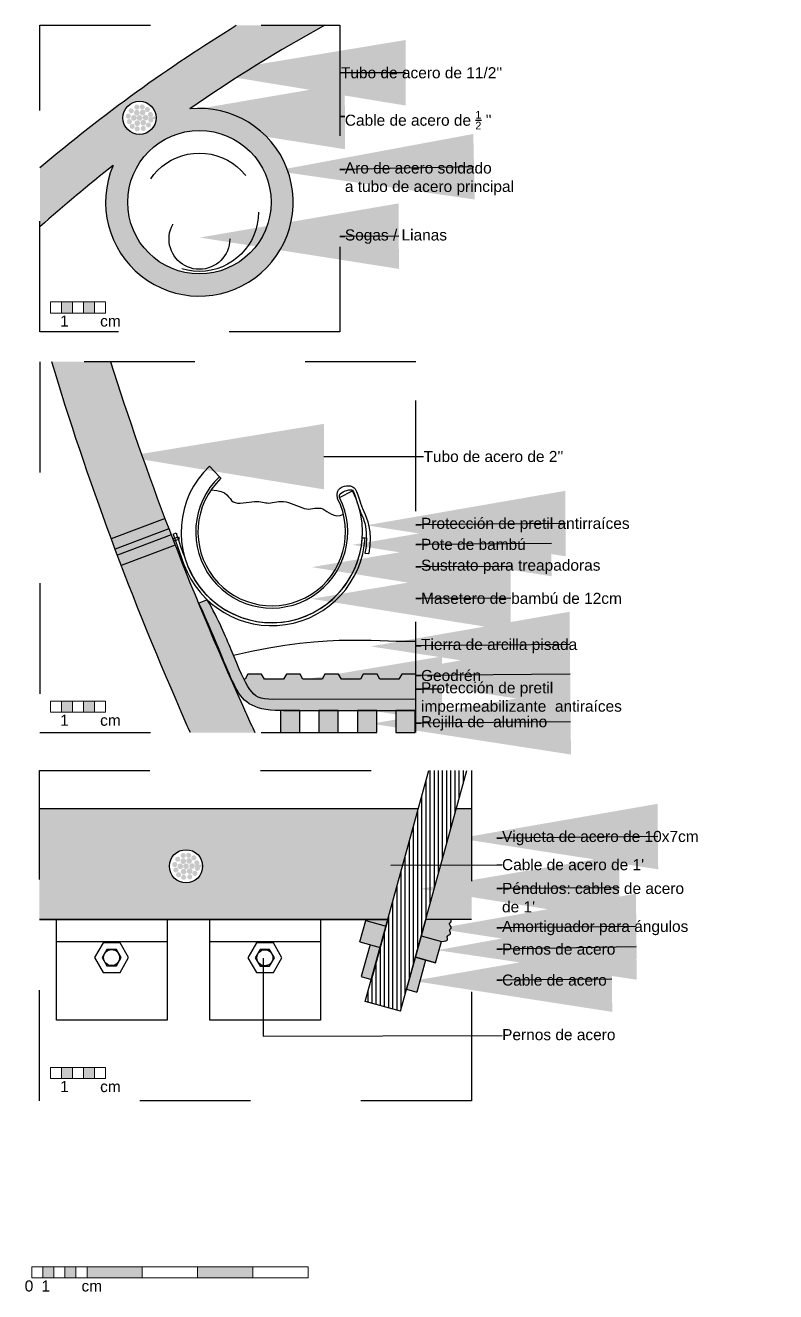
# Model space of a CAD drawing. Header units: metres. Extents: x 10 to 239, y 2 to 253.
# Drawn here: x 179.123 to 179.802, y 174.734 to 175.878 of the extents above; entities that cross this region are included whole.
import ezdxf
from ezdxf import colors
from ezdxf.entities.mleader import LeaderData, LeaderLine
from ezdxf.math import Vec2, Vec3

# ---------------------------------------------------------------- set-up
doc = ezdxf.new("R2010")
doc.units = ezdxf.units.M
doc.header["$MEASUREMENT"] = 0
doc.linetypes.add('ACAD_ISO02W100', pattern=[15, 12, -3])
doc.linetypes.add('ACAD_ISO03W100', pattern=[30, 12, -18])
for name, color, linetype in [('-nombres', 253, 'Continuous'), ('1', 7, 'Continuous'), ('1CERCA', 252, 'Continuous'), ('1gris', 254, 'Continuous'), ('1punt detalle', 7, 'Continuous')]:
    doc.layers.add(name, color=color, linetype=linetype)
doc.styles.get("Standard").update_dxf_attribs({"font": 'arial.ttf'})

msp = doc.modelspace()

# ---------------------------------------------------------------- hatches: boundary and pattern name
at = {"layer": '1', "true_color": 0xc7c8ca}
h = msp.add_hatch(color=9, dxfattribs=at)
h.dxf.hatch_style = 1
edge = h.paths.add_edge_path()
edge.add_spline(control_points=[(179.27218, 175.80266), (179.31229, 175.83041), (179.35314, 175.85557), (179.39425, 175.87814)], knot_values=[1.2610795, 1.2610795, 1.2610795, 1.2610795, 1.3196369, 1.3196369, 1.3196369, 1.3196369], degree=3, periodic=0)
edge.add_line((179.39425, 175.87814), (179.3143, 175.87814))
edge.add_spline(control_points=[(179.3143, 175.87814), (179.25357, 175.84089), (179.19387, 175.79807), (179.13664, 175.74968)], knot_values=[0.6264764, 0.6264764, 0.6264764, 0.6264764, 0.7110456, 0.7110456, 0.7110456, 0.7110456], degree=3, periodic=0)
edge.add_line((179.13664, 175.74968), (179.13664, 175.69597))
edge.add_spline(control_points=[(179.13664, 175.69597), (179.15831, 175.71532), (179.1804, 175.73381), (179.20281, 175.75145)], knot_values=[1.3537932, 1.3537932, 1.3537932, 1.3537932, 1.3873554, 1.3873554, 1.3873554, 1.3873554], degree=3, periodic=0)
edge.add_arc((179.28088, 175.71829), 0.08482, 156.984, 455.89057)
h.paths.add_polyline_path([(179.24179, 175.7945, -1), (179.21179, 175.7945, -1)], flags=16)
h.paths.add_polyline_path([(179.23616, 175.80205, -0.9586359), (179.23174, 175.80074, -0.1400336), (179.23213, 175.79939, -0.2841167), (179.23093, 175.79697, -0.5740248), (179.23475, 175.79474, -0.5027716), (179.23145, 175.79229, -0.2626018), (179.23268, 175.7901, -0.1113263), (179.23272, 175.78897, -0.8139005), (179.23714, 175.78805, -1), (179.23253, 175.78805, -0.1126634), (179.23247, 175.78908, -0.3197218), (179.23013, 175.78724, -0.415474), (179.23245, 175.78494, -1), (179.22784, 175.78494, -0.4528981), (179.23013, 175.78753, -0.4252456), (179.22726, 175.78986, -0.4743042), (179.22469, 175.78684, -0.4117613), (179.22697, 175.78453, -1), (179.22236, 175.78453, -0.4497743), (179.22469, 175.78708, -0.4117613), (179.22215, 175.78964, -0.5710772), (179.22578, 175.79215, -0.3027806), (179.22418, 175.7945, -1), (179.21906, 175.79449, -0.6439332), (179.22303, 175.79694, -0.2683581), (179.22174, 175.79916, -0.4374686), (179.22428, 175.80194, -0.4166317), (179.22196, 175.80424, -1.0671248), (179.22688, 175.80432, -1.0157387), (179.23149, 175.8044, -0.4109168), (179.22937, 175.80194, -0.2917389), (179.23189, 175.80083, -0.1400336), (179.23155, 175.80205, -1)], flags=0)
h.paths.add_polyline_path([(179.23893, 175.79755, -1), (179.23432, 175.79755, -1)], flags=0)
h.paths.add_polyline_path([(179.23937, 175.79256, -1), (179.23476, 175.79256, -1)], flags=0)
h.paths.add_polyline_path([(179.22155, 175.80088, -1), (179.21694, 175.80088, -1)], flags=0)
h.paths.add_polyline_path([(179.21895, 175.79607, -1), (179.21434, 175.79607, -1)], flags=0)
h.paths.add_polyline_path([(179.3457, 175.71829, -1), (179.21606, 175.71829, -1)], flags=16)
h.paths.add_polyline_path([(179.2199, 175.79117, -1), (179.21528, 175.79117, -1)], flags=0)
h.paths.add_polyline_path([(179.2224, 175.78686, -1), (179.21778, 175.78686, -1)], flags=0)
h.paths.add_polyline_path([(179.33432, 175.70929, -1), (179.22745, 175.70929, -1)], flags=0)
h.paths.add_polyline_path([(179.30833, 175.68513, -1), (179.25344, 175.68513, -1)], flags=0)
h = msp.add_hatch(color=9, dxfattribs=at)
h.dxf.hatch_style = 1
h.paths.add_polyline_path([(179.22196, 175.80424, 1), (179.22657, 175.80424, 1)])
h.paths.add_polyline_path([(179.21694, 175.80088, 1), (179.22155, 175.80088, 1)])
h.paths.add_polyline_path([(179.21434, 175.79607, 1), (179.21895, 175.79607, 1)])
h.paths.add_polyline_path([(179.2199, 175.79117, 1), (179.21528, 175.79117, 1)])
h.paths.add_polyline_path([(179.21906, 175.79449, 1), (179.22418, 175.79449, 1)])
h.paths.add_polyline_path([(179.21778, 175.78686, 1), (179.2224, 175.78686, 1)])
h.paths.add_polyline_path([(179.22697, 175.78453, 1), (179.22236, 175.78453, 1)])
h.paths.add_polyline_path([(179.22215, 175.78964, 1), (179.22727, 175.78964, 1)])
h.paths.add_polyline_path([(179.22784, 175.78494, 1), (179.23245, 175.78494, 1)])
h.paths.add_polyline_path([(179.23145, 175.79229, -0.0628146), (179.23086, 175.79255, 0.5027716), (179.22756, 175.7901, 1), (179.23268, 175.7901, 0.2626018)])
h.paths.add_polyline_path([(179.22423, 175.7945, 1), (179.22935, 175.7945, 1)])
h.paths.add_polyline_path([(179.22174, 175.79916, 1), (179.22687, 175.79916, 1)])
h.paths.add_polyline_path([(179.23213, 175.79939, 1), (179.227, 175.79939, 1)])
h.paths.add_polyline_path([(179.23149, 175.8044, 1), (179.22688, 175.8044, 1)])
h.paths.add_polyline_path([(179.23155, 175.80205, 1), (179.23616, 175.80205, 1)])
h.paths.add_polyline_path([(179.22962, 175.79474, 0.2626018), (179.23086, 175.79255, -0.0628146), (179.23145, 175.79229, 0.5027716), (179.23475, 175.79474, 1)])
h.paths.add_polyline_path([(179.23432, 175.79755, 1), (179.23893, 175.79755, 1)])
h.paths.add_polyline_path([(179.23476, 175.79256, 1), (179.23937, 175.79256, 1)])
h.paths.add_polyline_path([(179.23253, 175.78805, 1), (179.23714, 175.78805, 1)])
h = msp.add_hatch(color=9, dxfattribs=at)
h.dxf.hatch_style = 1
edge = h.paths.add_edge_path()
edge.add_spline(control_points=[(179.31978, 175.26381), (179.27136, 175.3713), (179.2319, 175.47475), (179.20057, 175.57421)], knot_values=[1.9301346, 1.9301346, 1.9301346, 1.9301346, 2, 2, 2, 2], degree=3, periodic=0)
edge.add_line((179.20057, 175.57421), (179.14733, 175.57421))
edge.add_spline(control_points=[(179.14733, 175.57421), (179.17884, 175.46944), (179.21911, 175.3605), (179.26904, 175.24737)], knot_values=[0, 0, 0, 0, 0.0726196, 0.0726196, 0.0726196, 0.0726196], degree=3, periodic=0)
edge.add_spline(control_points=[(179.26904, 175.24737), (179.27026, 175.24461), (179.27148, 175.24184), (179.27271, 175.23908)], knot_values=[-0.0017735, -0.0017735, -0.0017735, -0.0017735, 0, 0, 0, 0], degree=3, periodic=0)
edge.add_line((179.27271, 175.23908), (179.33105, 175.23908))
edge.add_spline(control_points=[(179.33105, 175.23908), (179.32977, 175.24184), (179.3285, 175.24461), (179.32724, 175.24737)], knot_values=[2.0035547, 2.0035547, 2.0035547, 2.0035547, 2.0053435, 2.0053435, 2.0053435, 2.0053435], degree=3, periodic=0)
edge.add_spline(control_points=[(179.32724, 175.24737), (179.32473, 175.25286), (179.32224, 175.25834), (179.31978, 175.26381)], knot_values=[2, 2, 2, 2, 2.0035547, 2.0035547, 2.0035547, 2.0035547], degree=3, periodic=0)
at = {"layer": '1', "lineweight": 0, "ltscale": 0.002}
h = msp.add_hatch(color=8, dxfattribs=at)
h.dxf.hatch_style = 1
edge = h.paths.add_edge_path()
edge.add_spline(control_points=[(179.31163, 175.30899), (179.31099, 175.31055), (179.31032, 175.31217), (179.30473, 175.3258), (179.29853, 175.34076), (179.28801, 175.35907)], knot_values=[1.4045631, 1.4045631, 1.4045631, 1.4045631, 1.47418, 1.47418, 1.9729568, 1.9729568, 1.9729568, 1.9729568], degree=3, periodic=0)
edge.add_line((179.28801, 175.35907), (179.28051, 175.35602))
edge.add_spline(control_points=[(179.28051, 175.35602), (179.29754, 175.31902), (179.31223, 175.27561), (179.32751, 175.25908), (179.35425, 175.25908)], knot_values=[0, 0, 0, 0, 0.976627, 1.976627, 1.976627, 1.976627, 1.976627], degree=3, periodic=0)
edge.add_line((179.35425, 175.25908), (179.37164, 175.25908))
edge.add_line((179.37164, 175.25908), (179.47666, 175.25908))
edge.add_line((179.47666, 175.25908), (179.47666, 175.26918))
edge.add_line((179.47666, 175.26918), (179.34778, 175.26908))
edge.add_spline(control_points=[(179.34778, 175.26908), (179.33487, 175.26908), (179.33132, 175.27151), (179.3247, 175.28047), (179.32293, 175.28355), (179.32105, 175.28737)], knot_values=[0, 0, 0, 0, 0.73709, 0.73709, 1.0082366, 1.0082366, 1.0082366, 1.0082366], degree=3, periodic=0)
edge.add_spline(control_points=[(179.32105, 175.28737), (179.31829, 175.29296), (179.31529, 175.3001), (179.31163, 175.30899)], knot_values=[1.0082366, 1.0082366, 1.0082366, 1.0082366, 1.4045631, 1.4045631, 1.4045631, 1.4045631], degree=3, periodic=0)
at = {"layer": '1', "lineweight": 0, "ltscale": 0.002, "true_color": 0x636466}
h = msp.add_hatch(color=251, dxfattribs=at)
h.dxf.hatch_style = 1
edge = h.paths.add_edge_path()
edge.add_line((179.47666, 175.29128), (179.47635, 175.29182))
edge.add_line((179.47635, 175.29182), (179.46396, 175.29182))
edge.add_line((179.46396, 175.29182), (179.46141, 175.28737))
edge.add_line((179.46141, 175.28737), (179.4441, 175.28737))
edge.add_line((179.4441, 175.28737), (179.44155, 175.29182))
edge.add_line((179.44155, 175.29182), (179.42916, 175.29182))
edge.add_line((179.42916, 175.29182), (179.42662, 175.28737))
edge.add_line((179.42662, 175.28737), (179.4093, 175.28737))
edge.add_line((179.4093, 175.28737), (179.40676, 175.29182))
edge.add_line((179.40676, 175.29182), (179.39437, 175.29182))
edge.add_line((179.39437, 175.29182), (179.39183, 175.28737))
edge.add_line((179.39183, 175.28737), (179.37451, 175.28737))
edge.add_line((179.37451, 175.28737), (179.37197, 175.29182))
edge.add_line((179.37197, 175.29182), (179.35957, 175.29182))
edge.add_line((179.35957, 175.29182), (179.35703, 175.28737))
edge.add_line((179.35703, 175.28737), (179.33971, 175.28737))
edge.add_line((179.33971, 175.28737), (179.33717, 175.29182))
edge.add_line((179.33717, 175.29182), (179.32478, 175.29182))
edge.add_line((179.32478, 175.29182), (179.32224, 175.28737))
edge.add_line((179.32224, 175.28737), (179.32105, 175.28737))
edge.add_spline(control_points=[(179.32105, 175.28737), (179.32293, 175.28355), (179.3247, 175.28047), (179.33132, 175.27151), (179.33487, 175.26908), (179.34778, 175.26908)], knot_values=[0, 0, 0, 0, 0.2711467, 0.2711467, 1.0082366, 1.0082366, 1.0082366, 1.0082366], degree=3, periodic=0)
edge.add_line((179.34778, 175.26908), (179.47666, 175.26918))
edge.add_line((179.47666, 175.26918), (179.47666, 175.29128))
at = {"layer": '1', "true_color": 0xc7c8ca}
h = msp.add_hatch(color=9, dxfattribs=at)
h.dxf.hatch_style = 1
h.paths.add_polyline_path([(179.37164, 175.25908), (179.35425, 175.25908), (179.35425, 175.23908), (179.37164, 175.23908)])
h.paths.add_polyline_path([(179.40644, 175.25908), (179.38904, 175.25908), (179.38904, 175.23908), (179.40644, 175.23908)])
h.paths.add_polyline_path([(179.44123, 175.25908), (179.42383, 175.25908), (179.42383, 175.23908), (179.44123, 175.23908)])
h.paths.add_polyline_path([(179.47602, 175.25908), (179.45863, 175.25908), (179.45863, 175.23908), (179.47602, 175.23908)])
at = {"layer": '1'}
h = msp.add_hatch(dxfattribs=at)
h.set_pattern_fill('ANSI31', color=256, scale=0.03, angle=45)
h.set_pattern_definition([(90, (-44206.117857, -8912.9923257), (-0.00375, 0), [])])
h.paths.add_polyline_path([(179.43094, 174.99617), (179.46275, 174.98738), (179.52279, 175.20469), (179.48855, 175.20469)])
at = {"layer": '1', "true_color": 0xc7c8ca}
h = msp.add_hatch(color=9, dxfattribs=at)
h.dxf.hatch_style = 1
h.paths.add_polyline_path([(179.13621, 175.17013), (179.13621, 175.07013), (179.45137, 175.07013), (179.479, 175.17013)])
h.paths.add_polyline_path([(179.2838, 175.11828, -1), (179.2538, 175.11828, -1)], flags=16)
h.paths.add_polyline_path([(179.27677, 175.11634, -1), (179.28138, 175.11634, -1)], flags=0)
h.paths.add_polyline_path([(179.27633, 175.12133, -1), (179.28094, 175.12133, -1)], flags=0)
h.paths.add_polyline_path([(179.27454, 175.11183, -1), (179.27915, 175.11183, -1)], flags=0)
h.paths.add_polyline_path([(179.27375, 175.12452, -0.1400336), (179.27414, 175.12317, -0.2841167), (179.27293, 175.12076, -0.5740248), (179.27676, 175.11852, -0.5027716), (179.27345, 175.11607, -0.2626018), (179.27469, 175.11388, -1.0586562), (179.26927, 175.11364, -0.4743042), (179.26669, 175.11062, -0.4117613), (179.26898, 175.10831, -1), (179.26437, 175.10831, -0.4497743), (179.2667, 175.11086, -0.4117613), (179.26416, 175.11342, -0.5710772), (179.26779, 175.11593, -0.3027806), (179.26619, 175.11828, -1), (179.26107, 175.11827, -0.6439332), (179.26504, 175.12072, -0.2683581), (179.26375, 175.12294, -0.4374686), (179.26629, 175.12572, -0.4166317), (179.26397, 175.12802, -1.0671248), (179.26889, 175.1281, -1.0157387), (179.2735, 175.12818, -0.4109168), (179.27138, 175.12572, -0.2917389), (179.2739, 175.12462, -0.1400336), (179.27355, 175.12583, -1), (179.27817, 175.12583, -0.9586359)], flags=0)
h.paths.add_polyline_path([(179.27446, 175.10872, -1), (179.26985, 175.10872, -1)], flags=0)
h.paths.add_polyline_path([(179.25979, 175.11064, -1), (179.2644, 175.11064, -1)], flags=0)
h.paths.add_polyline_path([(179.25895, 175.12466, -1), (179.26356, 175.12466, -1)], flags=0)
h.paths.add_polyline_path([(179.25729, 175.11495, -1), (179.2619, 175.11495, -1)], flags=0)
h.paths.add_polyline_path([(179.25635, 175.11985, -1), (179.26096, 175.11985, -1)], flags=0)
h.paths.add_polyline_path([(179.52704, 175.17013), (179.51324, 175.17013), (179.48561, 175.07013), (179.52704, 175.07013)])
h = msp.add_hatch(color=9, dxfattribs=at)
h.dxf.hatch_style = 1
h.paths.add_polyline_path([(179.26858, 175.12802, 1), (179.26397, 175.12802, 1)])
h.paths.add_polyline_path([(179.26888, 175.12294, 1), (179.26375, 175.12294, 1)])
h.paths.add_polyline_path([(179.26356, 175.12466, 1), (179.25895, 175.12466, 1)])
h.paths.add_polyline_path([(179.26096, 175.11985, 1), (179.25635, 175.11985, 1)])
h.paths.add_polyline_path([(179.26107, 175.11827, 1), (179.26619, 175.11827, 1)])
h.paths.add_polyline_path([(179.25729, 175.11495, 1), (179.2619, 175.11495, 1)])
h.paths.add_polyline_path([(179.2644, 175.11064, 1), (179.25979, 175.11064, 1)])
h.paths.add_polyline_path([(179.26928, 175.11342, 1), (179.26416, 175.11342, 1)])
h.paths.add_polyline_path([(179.26437, 175.10831, 1), (179.26898, 175.10831, 1)])
h.paths.add_polyline_path([(179.26985, 175.10872, 1), (179.27446, 175.10872, 1)])
h.paths.add_polyline_path([(179.27454, 175.11183, 1), (179.27915, 175.11183, 1)])
h.paths.add_polyline_path([(179.27345, 175.11607, -0.0628146), (179.27287, 175.11633, 0.5027716), (179.26957, 175.11388, 1), (179.27469, 175.11388, 0.2626018)])
h.paths.add_polyline_path([(179.27136, 175.11828, 1), (179.26624, 175.11828, 1)])
h.paths.add_polyline_path([(179.27163, 175.11852, 0.2626018), (179.27287, 175.11633, -0.0628146), (179.27345, 175.11607, 0.5027716), (179.27676, 175.11852, 1)])
h.paths.add_polyline_path([(179.27677, 175.11634, 1), (179.28138, 175.11634, 1)])
h.paths.add_polyline_path([(179.27633, 175.12133, 1), (179.28094, 175.12133, 1)])
h.paths.add_polyline_path([(179.27817, 175.12583, 1), (179.27355, 175.12583, 1)])
h.paths.add_polyline_path([(179.26901, 175.12317, 1), (179.27414, 175.12317, 1)])
h.paths.add_polyline_path([(179.26889, 175.12818, 1), (179.2735, 175.12818, 1)])
h = msp.add_hatch(color=9, dxfattribs=at)
h.dxf.hatch_style = 1
h.paths.add_polyline_path([(179.49991, 175.05033), (179.48154, 175.05541), (179.47622, 175.03613), (179.49459, 175.03105)])
h.paths.add_polyline_path([(179.46823, 175.00721), (179.47741, 175.00468), (179.4854, 175.03359), (179.47622, 175.03613)])
h.paths.add_polyline_path([(179.42723, 175.01854), (179.43642, 175.016), (179.44441, 175.04492), (179.43522, 175.04746)])
h.paths.add_polyline_path([(179.44441, 175.04492), (179.44973, 175.0642), (179.43136, 175.06927), (179.42604, 175.04999)])
h = msp.add_hatch(color=9, dxfattribs=at)
h.dxf.hatch_style = 1
edge = h.paths.add_edge_path()
edge.add_spline(control_points=[(179.49991, 175.05033), (179.50732, 175.05038), (179.50268, 175.05577), (179.50989, 175.05669), (179.50556, 175.06129), (179.51039, 175.06213), (179.50498, 175.0674), (179.50944, 175.06752), (179.50856, 175.07013)], knot_values=[0, 0, 0, 0, 1, 2, 3, 4, 5, 5.8322059, 5.8322059, 5.8322059, 5.8322059], degree=3, periodic=0)
edge.add_line((179.50856, 175.07013), (179.48561, 175.07013))
edge.add_line((179.48561, 175.07013), (179.48154, 175.05541))
edge.add_line((179.48154, 175.05541), (179.49991, 175.05033))
h.paths.add_polyline_path([(179.44973, 175.0642), (179.45137, 175.07013), (179.43139, 175.07013), (179.43136, 175.06927)])
at = {"layer": '1', "lineweight": 0, "ltscale": 0.002}
h = msp.add_hatch(color=256, dxfattribs=at)
h.dxf.hatch_style = 1
h.paths.add_polyline_path([(179.14927, 174.75632), (179.13927, 174.75632), (179.13927, 174.74632), (179.14927, 174.74632)])
h.paths.add_polyline_path([(179.16927, 174.75632), (179.15927, 174.75632), (179.15927, 174.74632), (179.16927, 174.74632)])
h = msp.add_hatch(color=256, dxfattribs=at)
h.dxf.hatch_style = 1
h.paths.add_polyline_path([(179.22927, 174.75632), (179.17927, 174.75632), (179.17927, 174.74632), (179.22927, 174.74632)])
h.paths.add_polyline_path([(179.32927, 174.75632), (179.27927, 174.75632), (179.27927, 174.74632), (179.32927, 174.74632)])
at = {"layer": '1CERCA', "lineweight": 0, "ltscale": 0.002, "true_color": 0x636466}
h = msp.add_hatch(color=251, dxfattribs=at)
h.dxf.hatch_style = 1
h.paths.add_polyline_path([(179.16611, 175.6282), (179.15611, 175.6282), (179.15611, 175.6182), (179.16611, 175.6182)])
h.paths.add_polyline_path([(179.18611, 175.6282), (179.17611, 175.6282), (179.17611, 175.6182), (179.18611, 175.6182)])
h = msp.add_hatch(color=251, dxfattribs=at)
h.dxf.hatch_style = 1
h.paths.add_polyline_path([(179.16611, 175.26749), (179.15611, 175.26749), (179.15611, 175.25749), (179.16611, 175.25749)])
h.paths.add_polyline_path([(179.18611, 175.26749), (179.17611, 175.26749), (179.17611, 175.25749), (179.18611, 175.25749)])
h = msp.add_hatch(color=251, dxfattribs=at)
h.dxf.hatch_style = 1
h.paths.add_polyline_path([(179.16611, 174.93652), (179.15611, 174.93652), (179.15611, 174.92652), (179.16611, 174.92652)])
h.paths.add_polyline_path([(179.18611, 174.93652), (179.17611, 174.93652), (179.17611, 174.92652), (179.18611, 174.92652)])

# ---------------------------------------------------------------- linework, layer by layer
at = {"layer": '-nombres'}
msp.add_lwpolyline([(179.33866, 175.03523), (179.33866, 174.96465), (179.55461, 174.9653)], dxfattribs=at)
for p, q in [((179.29905, 175.47028), (179.28995, 175.47987)), ((179.40762, 175.45156), (179.41941, 175.45756))]:
    msp.add_line(p, q)
for points in [[(179.21688, 175.03573), (179.20918, 175.04906), (179.19378, 175.04906), (179.18609, 175.03573), (179.19378, 175.02239), (179.20918, 175.02239)], [(179.3555, 175.03565), (179.3478, 175.04898), (179.3324, 175.04898), (179.3247, 175.03565), (179.3324, 175.02231), (179.3478, 175.02231)], [(179.21014, 175.03573), (179.20581, 175.04323), (179.19715, 175.04323), (179.19283, 175.03573), (179.19715, 175.02823), (179.20581, 175.02823)], [(179.34876, 175.03565), (179.34443, 175.04314), (179.33577, 175.04314), (179.33144, 175.03565), (179.33577, 175.02815), (179.34443, 175.02815)]]:
    msp.add_lwpolyline(points, close=True)
at = {"layer": '1'}
for p, q in [((179.29905, 175.47028), (179.30042, 175.46883)), ((179.25681, 175.4141), (179.26206, 175.41587)), ((179.25707, 175.41848), (179.2598, 175.41946)), ((179.25707, 175.41848), (179.26696, 175.39105)), ((179.25754, 175.41224), (179.2627, 175.41397)), ((179.26206, 175.41587), (179.2627, 175.41397)), ((179.42816, 175.41515), (179.43081, 175.41508)), ((179.43064, 175.40133), (179.4342, 175.40077)), ((179.28801, 175.35907), (179.28051, 175.35602)), ((179.47666, 175.26918), (179.34778, 175.26908)), ((179.35711, 175.25908), (179.47666, 175.25908)), ((179.43094, 174.99617), (179.48855, 175.20469)), ((179.46275, 174.98738), (179.52279, 175.20469)), ((179.479, 175.17013), (179.13621, 175.17013)), ((179.52704, 175.17013), (179.51324, 175.17013)), ((179.13621, 175.07013), (179.45137, 175.07013)), ((179.45137, 175.07013), (179.13621, 175.07013)), ((179.30237, 175.07013), (179.45137, 175.07013)), ((179.45137, 175.07013), (179.30237, 175.07013)), ((179.42604, 175.04999), (179.43136, 175.06927)), ((179.43136, 175.06927), (179.43139, 175.07013)), ((179.43136, 175.06927), (179.44973, 175.0642)), ((179.45135, 175.07004), (179.43642, 175.016)), ((179.48534, 175.06914), (179.46823, 175.00721)), ((179.52704, 175.07013), (179.48561, 175.07013)), ((179.52704, 175.07013), (179.49498, 175.07013)), ((179.25167, 175.05013), (179.15167, 175.05013)), ((179.39029, 175.05013), (179.29029, 175.05013)), ((179.42604, 175.04999), (179.44441, 175.04492)), ((179.42604, 175.04999), (179.44441, 175.04492)), ((179.43522, 175.04746), (179.42723, 175.01854)), ((179.48154, 175.05541), (179.49991, 175.05033)), ((179.49459, 175.03105), (179.49991, 175.05033)), ((179.47622, 175.03613), (179.49459, 175.03105)), ((179.49459, 175.03105), (179.47622, 175.03613)), ((179.4854, 175.03359), (179.47741, 175.00468)), ((179.42723, 175.01854), (179.43642, 175.016)), ((179.46823, 175.00721), (179.47741, 175.00468)), ((179.46275, 174.98738), (179.43094, 174.99617))]:
    msp.add_line(p, q, dxfattribs=at)
msp.add_lwpolyline([(179.47666, 175.29128), (179.47635, 175.29182), (179.46396, 175.29182), (179.46141, 175.28737), (179.4441, 175.28737), (179.44155, 175.29182), (179.42916, 175.29182), (179.42662, 175.28737), (179.4093, 175.28737), (179.40676, 175.29182), (179.39437, 175.29182), (179.39183, 175.28737), (179.37451, 175.28737), (179.37197, 175.29182), (179.35957, 175.29182), (179.35703, 175.28737), (179.33971, 175.28737), (179.33717, 175.29182), (179.32478, 175.29182), (179.32224, 175.28737), (179.32105, 175.28737)], dxfattribs=at)
for points in [[(179.35425, 175.23908), (179.37164, 175.23908), (179.37164, 175.25908), (179.35425, 175.25908)], [(179.38904, 175.23908), (179.40644, 175.23908), (179.40644, 175.25908), (179.38904, 175.25908)], [(179.42383, 175.23908), (179.44123, 175.23908), (179.44123, 175.25908), (179.42383, 175.25908)], [(179.45863, 175.23908), (179.47602, 175.23908), (179.47602, 175.25908), (179.45863, 175.25908)], [(179.15167, 175.07013), (179.25167, 175.07013), (179.25167, 174.9791), (179.15167, 174.9791)], [(179.29029, 175.07013), (179.39029, 175.07013), (179.39029, 174.9791), (179.29029, 174.9791)]]:
    msp.add_lwpolyline(points, close=True, dxfattribs=at)
at = {"layer": '1', "lineweight": 0, "ltscale": 0.002}
for points in [[(179.12927, 174.75632), (179.13927, 174.75632), (179.13927, 174.74632), (179.12927, 174.74632)], [(179.13927, 174.75632), (179.14927, 174.75632), (179.14927, 174.74632), (179.13927, 174.74632)], [(179.14927, 174.75632), (179.15927, 174.75632), (179.15927, 174.74632), (179.14927, 174.74632)], [(179.15927, 174.75632), (179.16927, 174.75632), (179.16927, 174.74632), (179.15927, 174.74632)], [(179.16927, 174.75632), (179.17927, 174.75632), (179.17927, 174.74632), (179.16927, 174.74632)], [(179.17927, 174.75632), (179.22927, 174.75632), (179.22927, 174.74632), (179.17927, 174.74632)], [(179.22927, 174.75632), (179.27927, 174.75632), (179.27927, 174.74632), (179.22927, 174.74632)], [(179.27927, 174.75632), (179.32927, 174.75632), (179.32927, 174.74632), (179.27927, 174.74632)], [(179.32927, 174.75632), (179.37927, 174.75632), (179.37927, 174.74632), (179.32927, 174.74632)]]:
    msp.add_lwpolyline(points, close=True, dxfattribs=at)
at = {"layer": '1'}
for centre, radius in [((179.22679, 175.7945), 0.015), ((179.28088, 175.71829), 0.06482), ((179.2688, 175.11828), 0.015), ((179.20148, 175.03573), 0.00725), ((179.3401, 175.03565), 0.00725)]:
    msp.add_circle(centre, radius, dxfattribs=at)
for centre, radius, start, end in [((179.28088, 175.71829), 0.08482, 156.984, 95.89057), ((179.34635, 175.42037), 0.08198, 133.46333, 26.9767), ((179.34635, 175.42037), 0.06876, 133.46333, 26.9767), ((179.34635, 175.42037), 0.06676, 133.46333, 26.9767), ((179.34635, 175.42037), 0.08463, 200.27159, 356.4155), ((179.34635, 175.42037), 0.08198, 197.19927, 356.34721)]:
    msp.add_arc(centre, radius, start, end, dxfattribs=at)
for points in [[(179.13664, 175.74968), (179.19387, 175.79807), (179.25357, 175.84089), (179.3143, 175.87814)], [(179.39425, 175.87814), (179.35314, 175.85557), (179.31229, 175.83041), (179.27218, 175.80266)], [(179.20281, 175.75145), (179.1804, 175.73381), (179.15831, 175.71532), (179.13664, 175.69597)], [(179.40584, 175.45065), (179.40357, 175.46024), (179.41898, 175.46436), (179.42375, 175.45684), (179.42766, 175.44091), (179.43759, 175.42239), (179.43419, 175.40076)], [(179.40762, 175.45156), (179.4071, 175.45422), (179.4107, 175.45717), (179.41815, 175.45895), (179.42047, 175.45807), (179.42684, 175.43525), (179.43179, 175.42965), (179.43243, 175.40829), (179.43064, 175.40133)], [(179.31163, 175.30899), (179.40208, 175.3304), (179.44907, 175.31996), (179.47666, 175.32174)]]:
    msp.add_open_spline(points, degree=3, dxfattribs=at)
for points, knots in [([(179.27271, 175.23908), (179.27148, 175.24184), (179.27026, 175.24461), (179.26904, 175.24737), (179.21911, 175.3605), (179.17884, 175.46944), (179.14733, 175.57421)], [-0.001773532, -0.001773532, -0.001773532, -0.001773532, 0, 0, 0, 0.07261959, 0.07261959, 0.07261959, 0.07261959]), ([(179.20057, 175.57421), (179.2319, 175.47475), (179.27136, 175.3713), (179.31978, 175.26381), (179.32224, 175.25834), (179.32473, 175.25286), (179.32724, 175.24737), (179.3285, 175.24461), (179.32977, 175.24184), (179.33105, 175.23908)], [1.930134633, 1.930134633, 1.930134633, 1.930134633, 2, 2, 2, 2.003554655, 2.003554655, 2.003554655, 2.005343546, 2.005343546, 2.005343546, 2.005343546]), ([(179.29146, 175.45837), (179.30695, 175.45814), (179.30738, 175.44226), (179.33368, 175.45018), (179.34268, 175.44451), (179.35846, 175.45078), (179.37932, 175.43753), (179.39138, 175.44616), (179.4025, 175.43225), (179.41117, 175.43632)], [0.0474434, 0.0474434, 0.0474434, 0.0474434, 1, 2, 3, 4, 5, 6, 6.9363697, 6.9363697, 6.9363697, 6.9363697]), ([(179.2598, 175.41946), (179.26256, 175.41087), (179.26531, 175.40309), (179.26803, 175.39613), (179.26805, 175.39609), (179.26806, 175.39605), (179.26808, 175.39601)], [0, 0, 0, 0, 0.86532504, 0.86532504, 0.86532504, 0.87026165, 0.87026165, 0.87026165, 0.87026165]), ([(179.35425, 175.25908), (179.32751, 175.25908), (179.31223, 175.27561), (179.29754, 175.31902), (179.28051, 175.35602)], [0, 0, 0, 0, 1, 1.976627, 1.976627, 1.976627, 1.976627]), ([(179.34778, 175.26908), (179.33487, 175.26908), (179.33132, 175.27151), (179.32164, 175.28461), (179.31689, 175.29616), (179.30473, 175.3258), (179.29853, 175.34076), (179.28801, 175.35907)], [0, 0, 0, 0, 0.73709, 0.73709, 1.47418, 1.47418, 1.9729568, 1.9729568, 1.9729568, 1.9729568]), ([(179.49991, 175.05033), (179.50732, 175.05038), (179.50268, 175.05577), (179.50989, 175.05669), (179.50556, 175.06129), (179.51039, 175.06213), (179.50498, 175.0674), (179.50944, 175.06752), (179.50856, 175.07013)], [0, 0, 0, 0, 1, 2, 3, 4, 5, 5.8322059, 5.8322059, 5.8322059, 5.8322059])]:
    msp.add_open_spline(points, degree=3, knots=knots, dxfattribs=at)
at = {"layer": '1CERCA', "color": 251, "lineweight": 0, "ltscale": 0.002, "true_color": 0x636466}
for points in [[(179.14611, 175.6282), (179.15611, 175.6282), (179.15611, 175.6182), (179.14611, 175.6182)], [(179.15611, 175.6282), (179.16611, 175.6282), (179.16611, 175.6182), (179.15611, 175.6182)], [(179.16611, 175.6282), (179.17611, 175.6282), (179.17611, 175.6182), (179.16611, 175.6182)], [(179.17611, 175.6282), (179.18611, 175.6282), (179.18611, 175.6182), (179.17611, 175.6182)], [(179.18611, 175.6282), (179.19611, 175.6282), (179.19611, 175.6182), (179.18611, 175.6182)], [(179.14611, 175.26749), (179.15611, 175.26749), (179.15611, 175.25749), (179.14611, 175.25749)], [(179.15611, 175.26749), (179.16611, 175.26749), (179.16611, 175.25749), (179.15611, 175.25749)], [(179.16611, 175.26749), (179.17611, 175.26749), (179.17611, 175.25749), (179.16611, 175.25749)], [(179.17611, 175.26749), (179.18611, 175.26749), (179.18611, 175.25749), (179.17611, 175.25749)], [(179.18611, 175.26749), (179.19611, 175.26749), (179.19611, 175.25749), (179.18611, 175.25749)], [(179.14611, 174.93652), (179.15611, 174.93652), (179.15611, 174.92652), (179.14611, 174.92652)], [(179.15611, 174.93652), (179.16611, 174.93652), (179.16611, 174.92652), (179.15611, 174.92652)], [(179.16611, 174.93652), (179.17611, 174.93652), (179.17611, 174.92652), (179.16611, 174.92652)], [(179.17611, 174.93652), (179.18611, 174.93652), (179.18611, 174.92652), (179.17611, 174.92652)], [(179.18611, 174.93652), (179.19611, 174.93652), (179.19611, 174.92652), (179.18611, 174.92652)]]:
    msp.add_lwpolyline(points, close=True, dxfattribs=at)
at = {"layer": '1gris', "color": 7, "linetype": 'ACAD_ISO02W100', "ltscale": 0.001, "true_color": 0xffffff}
for p, q in [((179.24985, 175.43241), (179.20118, 175.41402)), ((179.25339, 175.42306), (179.20472, 175.40466)), ((179.25536, 175.41786), (179.20669, 175.39947)), ((179.2589, 175.40851), (179.21023, 175.39012))]:
    msp.add_line(p, q, dxfattribs=at)
at = {"layer": '1gris', "linetype": 'ACAD_ISO02W100', "ltscale": 0.0005}
for centre, radius in [((179.28088, 175.70929), 0.05344), ((179.28088, 175.68513), 0.02744)]:
    msp.add_circle(centre, radius, dxfattribs=at)
at = {"layer": '1punt detalle', "linetype": 'ACAD_ISO03W100', "ltscale": 0.001}
for points in [[(179.13664, 175.87814), (179.40778, 175.87814), (179.40778, 175.60112), (179.13664, 175.60112)], [(179.47666, 175.57421), (179.13664, 175.57421), (179.13664, 175.23908), (179.47666, 175.23908)], [(179.13621, 175.20469), (179.52704, 175.20469), (179.52704, 174.90638), (179.13621, 174.90638)]]:
    msp.add_lwpolyline(points, close=True, dxfattribs=at)

# ---------------------------------------------------------------- texts
at = {"layer": '-nombres', "insert": (179.55471, 174.97116), "char_height": 0.01, "attachment_point": 1}
msp.add_mtext_dynamic_manual_height_columns('Pernos de acero', width=15.6003209, gutter_width=163.49003, heights=[0], dxfattribs=at)
at = {"layer": '1', "char_height": 0.01, "attachment_point": 1}
for s, insert in [('0', (179.12289, 174.74405)), ('1', (179.13807, 174.74405)), ('cm', (179.17427, 174.74405))]:
    msp.add_mtext_dynamic_manual_height_columns(s, width=15.6003209, gutter_width=163.49003, heights=[0], dxfattribs=dict(at, insert=insert))
at = {"layer": '1CERCA', "color": 251, "true_color": 0x636466, "char_height": 0.01, "attachment_point": 1}
for s, insert in [('1', (179.15491, 175.61593)), ('cm', (179.19111, 175.61593)), ('1', (179.15491, 175.25522)), ('cm', (179.19111, 175.25522)), ('1', (179.15491, 174.92425)), ('cm', (179.19111, 174.92425))]:
    msp.add_mtext_dynamic_manual_height_columns(s, width=15.6003209, gutter_width=163.49003, heights=[0], dxfattribs=dict(at, insert=insert))

# ---------------------------------------------------------------- leaders
at = {"layer": '-nombres'}
ml = msp.add_multileader_mtext('Standard', dxfattribs=at)
ml.set_content("Tubo de acero de 11/2''", color=256)
ml.set_leader_properties()
ml.build(insert=Vec2(0, 0))
ml.multileader.update_dxf_attribs({"dogleg_length": 0.36, "arrow_head_size": 0.18})
ctx = ml.context
ctx.base_point, ctx.char_height, ctx.arrow_head_size, ctx.landing_gap_size, ctx.plane_origin = Vec3(179.40892, 175.83523), 0.01, 0.18, 0, Vec3(179.28734, 175.83516)
notes = []
notes.append((ctx, [(0, (1, 1, 0), (179.40778, 175.83523), (1, 0), 0.00114, [(0, [(179.28734, 175.83516)], 0, [])])]))
ctx.mtext.insert, ctx.mtext.flow_direction = Vec3(179.40892, 175.84031), 5
ml = msp.add_multileader_mtext('Standard', dxfattribs=at)
ml.set_content("\\A1;Cable de acero de {\\H0.7x;\\S1/2;} ''", color=256)
ml.set_leader_properties()
ml.build(insert=Vec2(0, 0))
ml.multileader.update_dxf_attribs({"dogleg_length": 0.00114, "arrow_head_size": 0.18})
ctx = ml.context
ctx.base_point, ctx.char_height, ctx.arrow_head_size, ctx.landing_gap_size, ctx.plane_origin = Vec3(179.41246, 175.79572), 0.01, 0.18, 0, Vec3(179.23251, 175.7945)
notes.append((ctx, [(0, (1, 1, 0), (179.40778, 175.79572), (1, 0), 0.00468, [(0, [(179.23251, 175.7945)], 0, [])])]))
ctx.mtext.insert, ctx.mtext.flow_direction = Vec3(179.41246, 175.80081), 5
ml = msp.add_multileader_mtext('Standard', dxfattribs=at)
ml.set_content('Aro de acero soldado \\Pa tubo de acero principal', color=256)
ml.set_leader_properties()
ml.build(insert=Vec2(0, 0))
ml.multileader.update_dxf_attribs({"dogleg_length": 0.00114, "arrow_head_size": 0.18})
ctx = ml.context
ctx.base_point, ctx.char_height, ctx.arrow_head_size, ctx.landing_gap_size, ctx.plane_origin = Vec3(179.41246, 175.74786), 0.01, 0.18, 0, Vec3(179.23251, 175.74664)
notes.append((ctx, [(0, (1, 1, 0), (179.40778, 175.74786), (1, 0), 0.00468, [(0, [(179.34929, 175.74664)], 0, [])])]))
ctx.mtext.insert, ctx.mtext.flow_direction = Vec3(179.41246, 175.75424), 5
ml = msp.add_multileader_mtext('Standard', dxfattribs=at)
ml.set_content('Sogas / Lianas', color=256)
ml.set_leader_properties()
ml.build(insert=Vec2(0, 0))
ml.multileader.update_dxf_attribs({"dogleg_length": 0.00114, "arrow_head_size": 0.18})
ctx = ml.context
ctx.base_point, ctx.char_height, ctx.arrow_head_size, ctx.landing_gap_size, ctx.plane_origin = Vec3(179.41246, 175.68726), 0.01, 0.18, 0, Vec3(179.2812, 175.68638)
notes.append((ctx, [(0, (1, 1, 0), (179.40778, 175.68726), (1, 0), 0.00468, [(0, [(179.2812, 175.68638)], 0, [])])]))
ctx.mtext.insert, ctx.mtext.flow_direction = Vec3(179.41246, 175.69373), 5
ml = msp.add_multileader_mtext('Standard', dxfattribs=at)
ml.set_content("Tubo de acero de 2''", color=256)
ml.set_leader_properties()
ml.build(insert=Vec2(0, 0))
ml.multileader.update_dxf_attribs({"dogleg_length": 0.36, "arrow_head_size": 0.18})
ctx = ml.context
ctx.base_point, ctx.char_height, ctx.arrow_head_size, ctx.landing_gap_size, ctx.plane_origin = Vec3(179.48358, 175.48847), 0.01, 0.18, 0, Vec3(179.362, 175.48841)
notes.append((ctx, [(0, (1, 1, 0), (179.48244, 175.48847), (1, 0), 0.00114, [(0, [(179.21356, 175.48841)], 0, [])])]))
ctx.mtext.insert, ctx.mtext.flow_direction = Vec3(179.48358, 175.49356), 5
ml = msp.add_multileader_mtext('Standard', dxfattribs=at)
ml.set_content('Protección de pretil antirraíces', color=256)
ml.set_leader_properties()
ml.build(insert=Vec2(0, 0))
ml.multileader.update_dxf_attribs({"dogleg_length": 0.00114, "arrow_head_size": 0.18})
ctx = ml.context
ctx.base_point, ctx.char_height, ctx.arrow_head_size, ctx.landing_gap_size, ctx.plane_origin = Vec3(179.48134, 175.42677), 0.01, 0.18, 0, Vec3(179.42299, 175.42638)
notes.append((ctx, [(0, (1, 1, 0), (179.47666, 175.42677), (1, 0), 0.00468, [(0, [(179.43202, 175.42638)], 0, [])])]))
ctx.mtext.insert, ctx.mtext.flow_direction = Vec3(179.48134, 175.43316), 5
ml = msp.add_multileader_mtext('Standard', dxfattribs=at)
ml.set_content('Pote de bambú', color=256)
ml.set_leader_properties()
ml.build(insert=Vec2(0, 0))
ml.multileader.update_dxf_attribs({"dogleg_length": 0.00114, "arrow_head_size": 0.18})
ctx = ml.context
ctx.base_point, ctx.char_height, ctx.arrow_head_size, ctx.landing_gap_size, ctx.plane_origin = Vec3(179.48134, 175.40909), 0.01, 0.18, 0, Vec3(179.42299, 175.4087)
notes.append((ctx, [(0, (1, 1, 0), (179.47666, 175.40909), (1, 0), 0.00468, [(0, [(179.41922, 175.4087)], 0, [])])]))
ctx.mtext.insert, ctx.mtext.flow_direction = Vec3(179.48134, 175.41417), 5
ml = msp.add_multileader_mtext('Standard', dxfattribs=at)
ml.set_content('Sustrato para treapadoras', color=256)
ml.set_leader_properties()
ml.build(insert=Vec2(0, 0))
ml.multileader.update_dxf_attribs({"dogleg_length": 0.00114, "arrow_head_size": 0.18})
ctx = ml.context
ctx.base_point, ctx.char_height, ctx.arrow_head_size, ctx.landing_gap_size, ctx.plane_origin = Vec3(179.48134, 175.38894), 0.01, 0.18, 0, Vec3(179.42299, 175.38856)
notes.append((ctx, [(0, (1, 1, 0), (179.47666, 175.38894), (1, 0), 0.00468, [(0, [(179.38246, 175.38856)], 0, [])])]))
ctx.mtext.insert, ctx.mtext.flow_direction = Vec3(179.48134, 175.39533), 5
ml = msp.add_multileader_mtext('Standard', dxfattribs=at)
ml.set_content('Masetero de bambú de 12cm', color=256)
ml.set_leader_properties()
ml.build(insert=Vec2(0, 0))
ml.multileader.update_dxf_attribs({"dogleg_length": 0.00114, "arrow_head_size": 0.18})
ctx = ml.context
ctx.base_point, ctx.char_height, ctx.arrow_head_size, ctx.landing_gap_size, ctx.plane_origin = Vec3(179.48134, 175.36031), 0.01, 0.18, 0, Vec3(179.42299, 175.35992)
notes.append((ctx, [(0, (1, 1, 0), (179.47666, 175.36031), (1, 0), 0.00468, [(0, [(179.38246, 175.35992)], 0, [])])]))
ctx.mtext.insert, ctx.mtext.flow_direction = Vec3(179.48134, 175.36539), 5
ml = msp.add_multileader_mtext('Standard', dxfattribs=at)
ml.set_content('Tierra de arcilla pisada', color=256)
ml.set_leader_properties()
ml.build(insert=Vec2(0, 0))
ml.multileader.update_dxf_attribs({"dogleg_length": 0.00114, "arrow_head_size": 0.18})
ctx = ml.context
ctx.base_point, ctx.char_height, ctx.arrow_head_size, ctx.landing_gap_size, ctx.plane_origin = Vec3(179.48134, 175.31733), 0.01, 0.18, 0, Vec3(179.42299, 175.31694)
notes.append((ctx, [(0, (1, 1, 0), (179.47666, 175.31733), (1, 0), 0.00468, [(0, [(179.43598, 175.31694)], 0, [])])]))
ctx.mtext.insert, ctx.mtext.flow_direction = Vec3(179.48134, 175.32372), 5
ml = msp.add_multileader_mtext('Standard', dxfattribs=at)
ml.set_content('Geodrén', color=256)
ml.set_leader_properties()
ml.build(insert=Vec2(0, 0))
ml.multileader.update_dxf_attribs({"dogleg_length": 0.00114, "arrow_head_size": 0.18})
ctx = ml.context
ctx.base_point, ctx.char_height, ctx.arrow_head_size, ctx.landing_gap_size, ctx.plane_origin = Vec3(179.48134, 175.29058), 0.01, 0.18, 0, Vec3(179.42299, 175.29019)
notes.append((ctx, [(0, (1, 1, 0), (179.47666, 175.29058), (1, 0), 0.00468, [(0, [(179.43626, 175.29019)], 0, [])])]))
ctx.mtext.insert, ctx.mtext.flow_direction = Vec3(179.48134, 175.29566), 5
ml = msp.add_multileader_mtext('Standard', dxfattribs=at)
ml.set_content('Protección de pretil \\Pimpermeabilizante  antiraíces', color=256)
ml.set_leader_properties()
ml.build(insert=Vec2(0, 0))
ml.multileader.update_dxf_attribs({"dogleg_length": 0.00114, "arrow_head_size": 0.18})
ctx = ml.context
ctx.base_point, ctx.char_height, ctx.arrow_head_size, ctx.landing_gap_size, ctx.plane_origin = Vec3(179.48134, 175.27822), 0.01, 0.18, 0, Vec3(179.42299, 175.27784)
notes.append((ctx, [(0, (1, 1, 0), (179.47666, 175.27822), (1, 0), 0.00468, [(0, [(179.3203, 175.27784)], 0, [])])]))
ctx.mtext.insert, ctx.mtext.flow_direction = Vec3(179.48134, 175.28461), 5
ml = msp.add_multileader_mtext('Standard', dxfattribs=at)
ml.set_content('Rejilla de  alumino', color=256)
ml.set_leader_properties()
ml.build(insert=Vec2(0, 0))
ml.multileader.update_dxf_attribs({"dogleg_length": 0.00114, "arrow_head_size": 0.18})
ctx = ml.context
ctx.base_point, ctx.char_height, ctx.arrow_head_size, ctx.landing_gap_size, ctx.plane_origin = Vec3(179.48134, 175.24747), 0.01, 0.18, 0, Vec3(179.42299, 175.24708)
notes.append((ctx, [(0, (1, 1, 0), (179.47666, 175.24747), (1, 0), 0.00468, [(0, [(179.43669, 175.24708)], 0, [])])]))
ctx.mtext.insert, ctx.mtext.flow_direction = Vec3(179.48134, 175.25394), 5
ml = msp.add_multileader_mtext('Standard', dxfattribs=at)
ml.set_content('Vigueta de acero de 10x7cm', color=256)
ml.set_leader_properties()
ml.build(insert=Vec2(0, 0))
ml.multileader.update_dxf_attribs({"dogleg_length": 0.00114, "arrow_head_size": 0.18})
ctx = ml.context
ctx.base_point, ctx.char_height, ctx.arrow_head_size, ctx.landing_gap_size, ctx.plane_origin = Vec3(179.55461, 175.14378), 0.01, 0.18, 0, Vec3(179.24315, 175.14263)
notes.append((ctx, [(0, (1, 1, 0), (179.54993, 175.14378), (1, 0), 0.00468, [(0, [(179.51559, 175.14346)], 0, [])])]))
ctx.mtext.insert, ctx.mtext.width, ctx.mtext.flow_direction = Vec3(179.55461, 175.15025), 0.2475246, 5
ml = msp.add_multileader_mtext('Standard', dxfattribs=at)
ml.set_content("Cable de acero de 1'", color=256)
ml.set_leader_properties()
ml.build(insert=Vec2(0, 0))
ml.multileader.update_dxf_attribs({"dogleg_length": 0.00114, "arrow_head_size": 0.18})
ctx = ml.context
ctx.base_point, ctx.char_height, ctx.arrow_head_size, ctx.landing_gap_size, ctx.plane_origin = Vec3(179.55461, 175.11968), 0.01, 0.18, 0, Vec3(179.24315, 175.11852)
notes.append((ctx, [(0, (1, 1, 0), (179.54993, 175.11968), (1, 0), 0.00468, [(0, [(179.27419, 175.11852)], 0, [])])]))
ctx.mtext.insert, ctx.mtext.width, ctx.mtext.flow_direction = Vec3(179.55461, 175.12476), 0.1715558, 5
ml = msp.add_multileader_mtext('Standard', dxfattribs=at)
ml.set_content("Péndulos: cables de acero\\Pde 1'", color=256)
ml.set_leader_properties()
ml.build(insert=Vec2(0, 0))
ml.multileader.update_dxf_attribs({"dogleg_length": 0.00114, "arrow_head_size": 0.18})
ctx = ml.context
ctx.base_point, ctx.char_height, ctx.arrow_head_size, ctx.landing_gap_size, ctx.plane_origin = Vec3(179.55461, 175.09822), 0.01, 0.18, 0, Vec3(179.44961, 175.09793)
notes.append((ctx, [(0, (1, 1, 0), (179.54993, 175.09822), (1, 0), 0.00468, [(0, [(179.48066, 175.09793)], 0, [])])]))
ctx.mtext.insert, ctx.mtext.flow_direction = Vec3(179.55461, 175.1033), 5
ml = msp.add_multileader_mtext('Standard', dxfattribs=at)
ml.set_content('Amortiguador para ángulos', color=256)
ml.set_leader_properties()
ml.build(insert=Vec2(0, 0))
ml.multileader.update_dxf_attribs({"dogleg_length": 0.00114, "arrow_head_size": 0.18})
ctx = ml.context
ctx.base_point, ctx.char_height, ctx.arrow_head_size, ctx.landing_gap_size, ctx.plane_origin = Vec3(179.55461, 175.06251), 0.01, 0.18, 0, Vec3(179.46503, 175.06191)
notes.append((ctx, [(0, (1, 1, 0), (179.54993, 175.06251), (1, 0), 0.00468, [(0, [(179.49607, 175.06191)], 0, [])])]))
ctx.mtext.insert, ctx.mtext.flow_direction = Vec3(179.55461, 175.06898), 5
ml = msp.add_multileader_mtext('Standard', dxfattribs=at)
ml.set_content('Pernos de acero', color=256)
ml.set_leader_properties()
ml.build(insert=Vec2(0, 0))
ml.multileader.update_dxf_attribs({"dogleg_length": 0.00114, "arrow_head_size": 0.18})
ctx = ml.context
ctx.base_point, ctx.char_height, ctx.arrow_head_size, ctx.landing_gap_size, ctx.plane_origin = Vec3(179.55461, 175.04333), 0.01, 0.18, 0, Vec3(179.46503, 175.04245)
notes.append((ctx, [(0, (1, 1, 0), (179.54993, 175.04333), (1, 0), 0.00468, [(0, [(179.49607, 175.04245)], 0, [])])]))
ctx.mtext.insert, ctx.mtext.flow_direction = Vec3(179.55461, 175.04841), 5
ml = msp.add_multileader_mtext('Standard', dxfattribs=at)
ml.set_content('Cable de acero', color=256)
ml.set_leader_properties()
ml.build(insert=Vec2(0, 0))
ml.multileader.update_dxf_attribs({"dogleg_length": 0.00114, "arrow_head_size": 0.18})
ctx = ml.context
ctx.base_point, ctx.char_height, ctx.arrow_head_size, ctx.landing_gap_size, ctx.plane_origin = Vec3(179.55461, 175.01538), 0.01, 0.18, 0, Vec3(179.46503, 175.01472)
notes.append((ctx, [(0, (1, 1, 0), (179.54993, 175.01538), (1, 0), 0.00468, [(0, [(179.47405, 175.01472)], 0, [])])]))
ctx.mtext.insert, ctx.mtext.flow_direction = Vec3(179.55461, 175.02046), 5
for ctx, leaders in notes:
    for number, flags, end, landing, length, lines in leaders:
        leader = LeaderData()
        leader.index, (leader.has_last_leader_line, leader.has_dogleg_vector, leader.attachment_direction) = number, flags
        leader.last_leader_point, leader.dogleg_vector, leader.dogleg_length = Vec3(end), Vec3(landing), length
        for number, points, colour, breaks in lines:
            line = LeaderLine()
            line.index, line.vertices, line.color, line.breaks = number, Vec3.list(points), colors.encode_raw_color(colour), breaks
            leader.lines.append(line)
        ctx.leaders.append(leader)

doc.saveas('drawing.dxf')
